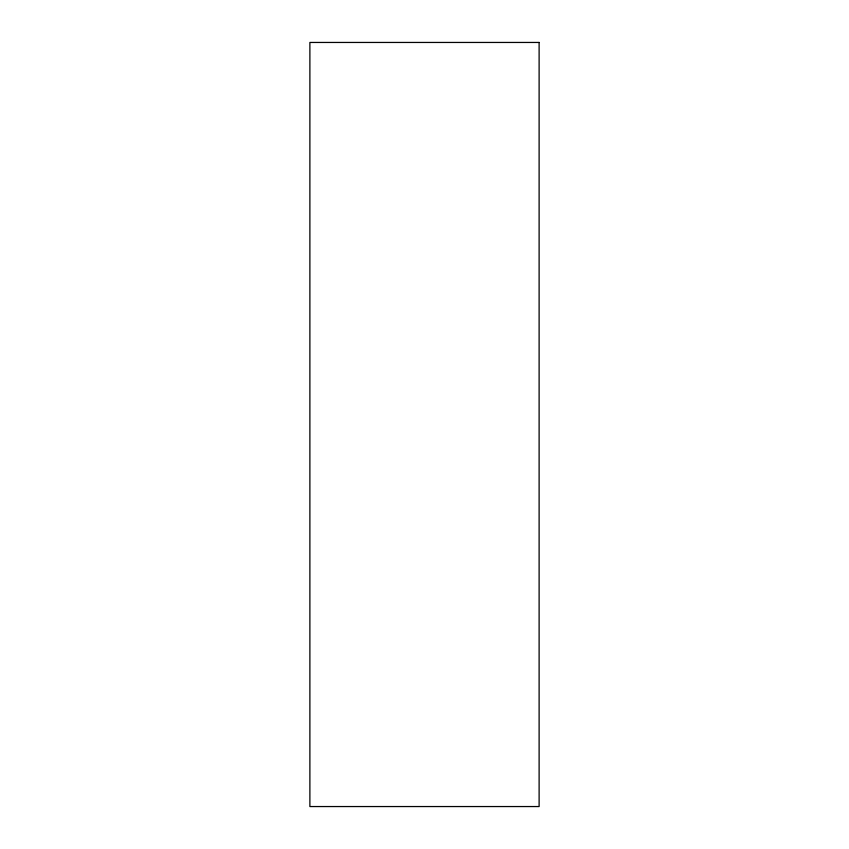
<?xml version="1.0" encoding="UTF-8"?>
<svg xmlns="http://www.w3.org/2000/svg" width="849" height="849" viewBox="0 0 849 849"><rect width="100%" height="100%" fill="white"/><g stroke="black" fill="none" stroke-linecap="round" stroke-linejoin="round"><path stroke-width="1.27" d="M539.115 42.45L309.885 42.45L309.885 806.55L539.115 806.55L539.115 42.45"/></g></svg>
